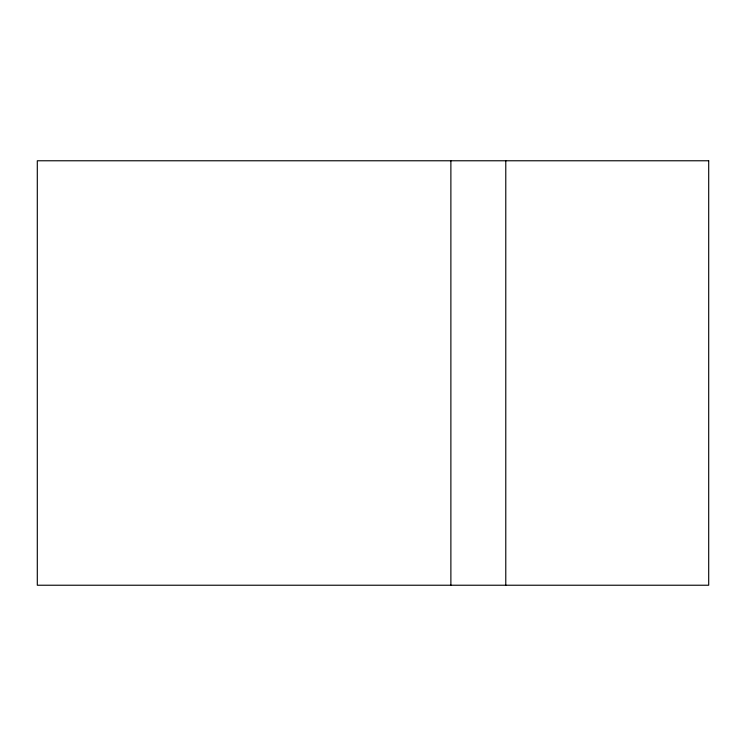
<?xml version="1.0" encoding="UTF-8"?>
<svg xmlns="http://www.w3.org/2000/svg" width="746" height="746" viewBox="0 0 746 746"><rect width="100%" height="100%" fill="white"/><g stroke="black" fill="none" stroke-linecap="round" stroke-linejoin="round"><path stroke-width="1.12" d="M505.779 160.772L505.779 585.228M450.882 160.772L450.882 585.228M708.7 160.772L37.3 160.772L37.3 585.228L708.7 585.228L708.7 160.772"/></g></svg>
